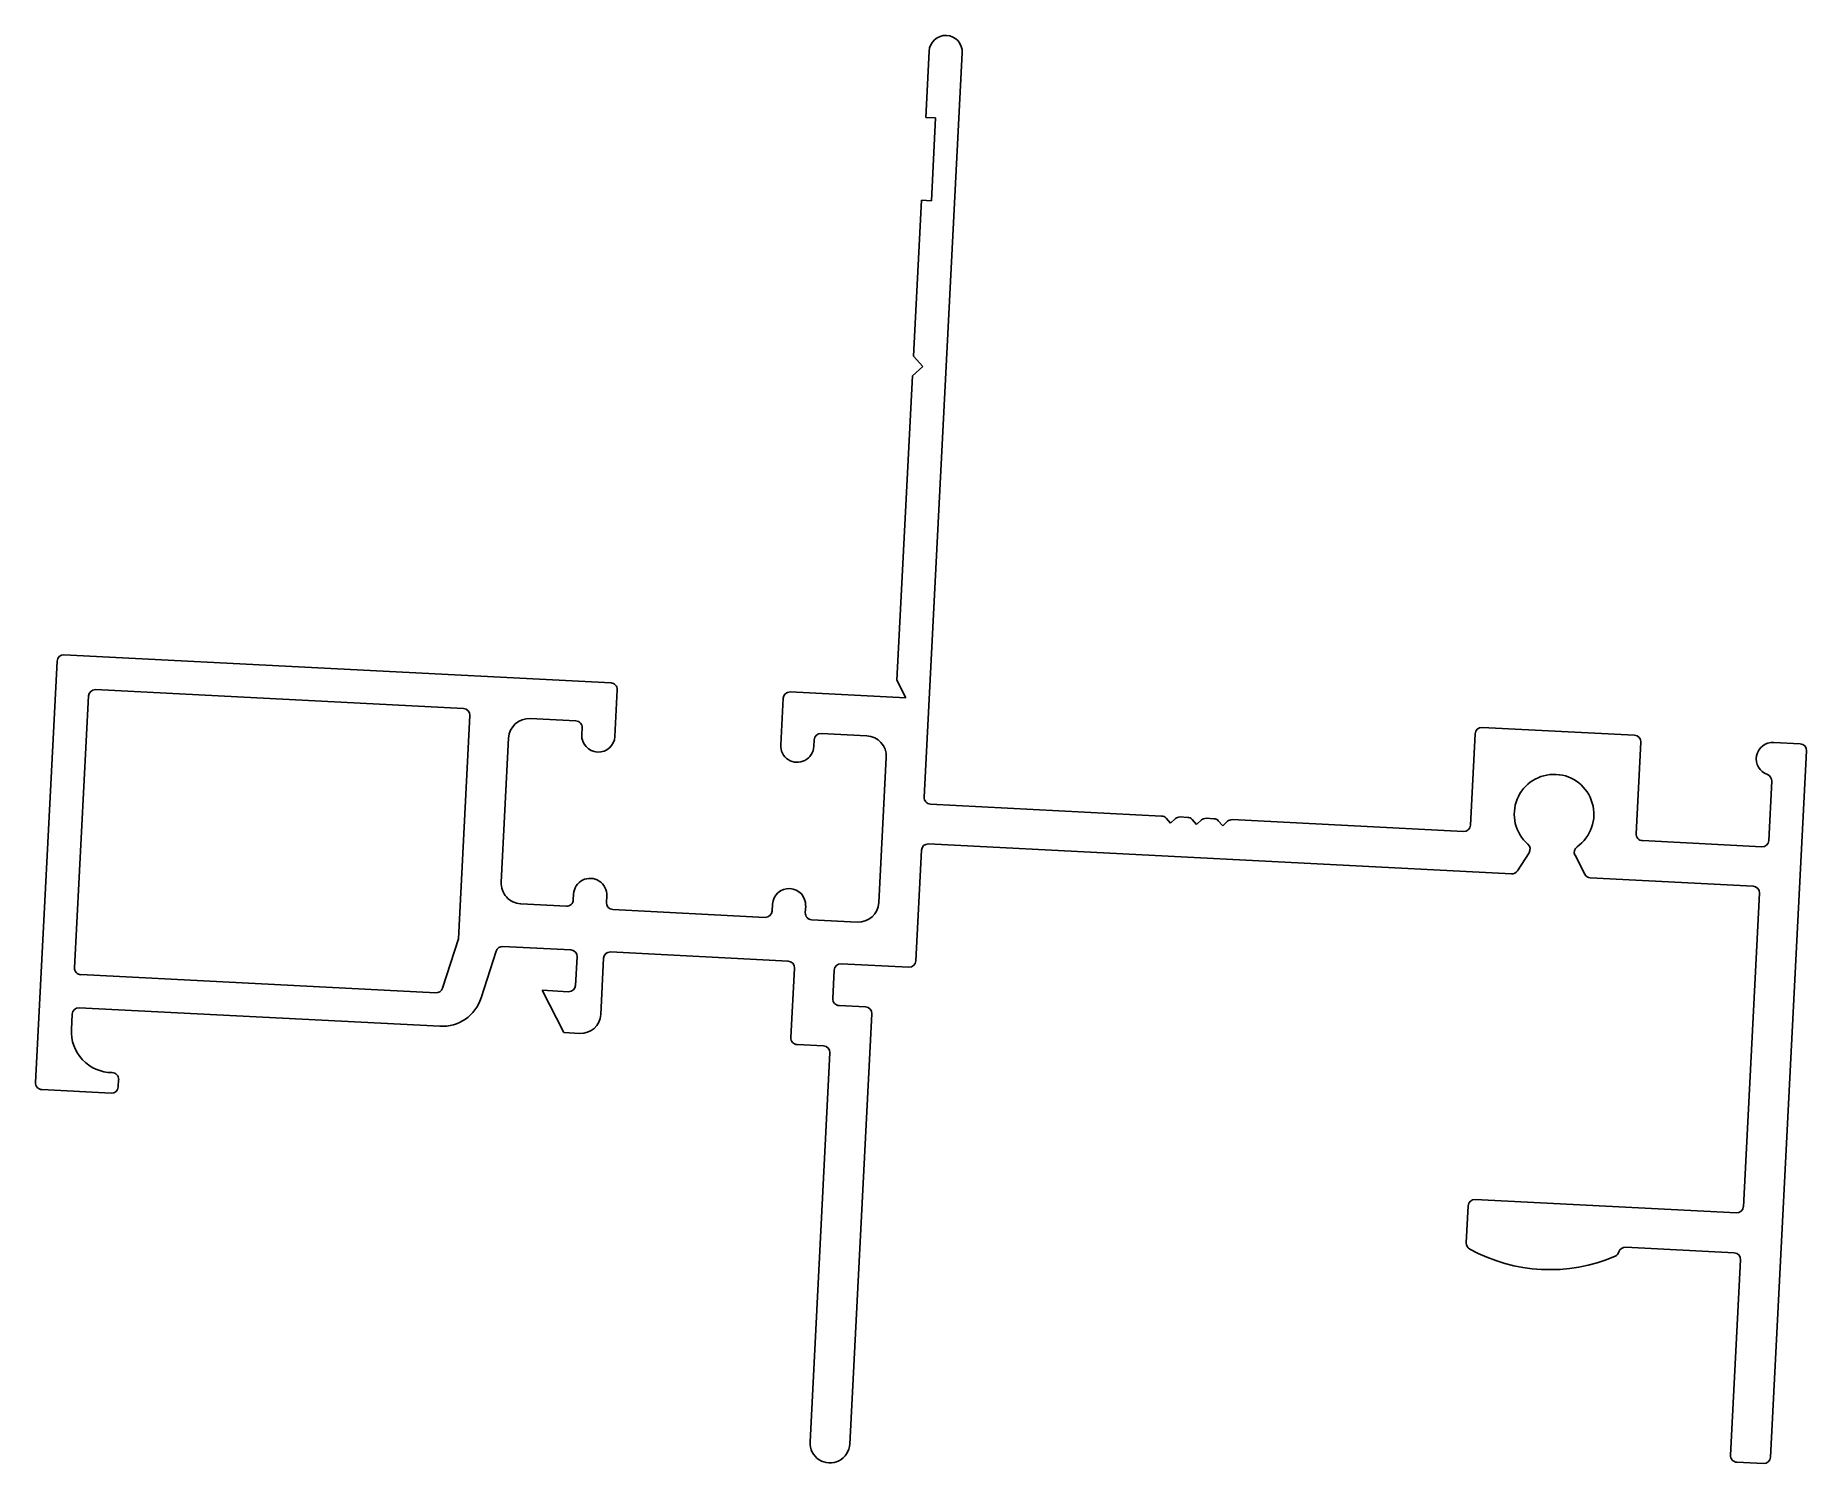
# Model space of a CAD drawing. Extents: x -28.7 to 39.1, y 10.5 to 65.1.
import ezdxf

# ---------------------------------------------------------------- set-up
doc = ezdxf.new("R2010")
doc.units = 0
doc.layers.get('0').update_dxf_attribs({"linetype": 'CONTINUOUS'})

msp = doc.modelspace()

# ---------------------------------------------------------------- linework, layer by layer
for p, q in [((6.805, 64.449), (5.346, 35.963)), ((5.407, 61.978), (5.537, 64.514)), ((5.787, 61.958), (5.407, 61.978)), ((5.625, 58.787), (5.787, 61.958)), ((4.939, 52.846), (5.244, 58.807)), ((5.244, 58.807), (5.625, 58.787)), ((4.9, 52.085), (5.3, 52.446)), ((5.3, 52.446), (4.939, 52.846)), ((4.303, 40.441), (4.9, 52.085)), ((-27.566, 41.413), (-6.635, 40.34)), ((-28.659, 25.039), (-27.832, 41.172)), ((-26.362, 40.079), (-12.278, 39.358)), ((-6.394, 40.074), (-6.485, 38.292)), ((0.214, 39.99), (4.65, 39.762)), ((4.65, 39.762), (4.303, 40.441)), ((-27.162, 29.438), (-26.629, 39.839)), ((-0.143, 37.966), (-0.052, 39.749)), ((-12.037, 39.091), (-12.475, 30.54)), ((-7.981, 38.883), (-9.729, 38.973)), ((26.694, 38.633), (32.528, 38.334)), ((-10.556, 38.227), (-10.838, 32.713)), ((-7.753, 38.357), (-7.74, 38.617)), ((1.138, 38.162), (1.125, 37.908)), ((3.152, 38.313), (1.405, 38.403)), ((26.248, 34.892), (26.427, 38.392)), ((32.769, 38.068), (32.589, 34.567)), ((37.855, 38.061), (38.87, 38.009)), ((3.613, 31.931), (3.898, 37.486)), ((39.11, 37.743), (37.725, 10.702)), ((37.663, 34.307), (37.779, 36.576)), ((5.586, 35.696), (14.432, 35.243)), ((14.605, 35.161), (14.772, 34.975)), ((14.772, 34.975), (14.958, 35.142)), ((15.138, 35.207), (15.431, 35.192)), ((15.603, 35.109), (15.771, 34.924)), ((15.771, 34.924), (15.956, 35.091)), ((16.137, 35.155), (16.429, 35.14)), ((16.602, 35.058), (16.77, 34.873)), ((16.77, 34.873), (16.955, 35.04)), ((17.135, 35.104), (25.981, 34.651)), ((5.242, 33.933), (5.025, 29.697)), ((27.819, 33.031), (5.508, 34.174)), ((32.83, 34.3), (37.396, 34.066)), ((28.492, 33.836), (28.046, 33.147)), ((30.623, 33.014), (30.25, 33.745)), ((37.065, 32.557), (30.836, 32.876)), ((-10.092, 31.886), (-8.344, 31.797)), ((-8.077, 32.037), (-8.066, 32.256)), ((-6.798, 32.191), (-6.811, 31.931)), ((-0.469, 31.606), (-0.456, 31.865)), ((36.691, 20.292), (37.305, 32.291)), ((-6.57, 31.664), (-0.736, 31.365)), ((0.813, 31.804), (0.799, 31.541)), ((1.04, 31.274), (2.786, 31.185)), ((-12.475, 30.54), (-13.087, 28.651)), ((-11.024, 30.075), (-11.604, 28.284)), ((-8.175, 30.119), (-10.769, 30.252)), ((-7.991, 28.761), (-7.935, 29.852)), ((0.141, 29.693), (-6.653, 30.041)), ((-13.341, 28.476), (-26.921, 29.172)), ((-6.92, 29.8), (-7.031, 27.644)), ((0.245, 26.763), (0.382, 29.426)), ((1.904, 29.348), (1.848, 28.257)), ((4.758, 29.456), (2.171, 29.589)), ((-8.445, 26.953), (-9.272, 28.573)), ((-9.272, 28.573), (-8.257, 28.521)), ((-13.183, 27.196), (-26.986, 27.903)), ((2.089, 27.991), (3.103, 27.939)), ((-27.253, 27.663), (-27.283, 27.079)), ((3.344, 27.672), (2.501, 11.209)), ((-7.831, 26.922), (-8.445, 26.953)), ((1.501, 26.444), (0.486, 26.496)), ((0.979, 11.287), (1.741, 26.177)), ((-25.474, 25.155), (-25.488, 24.876)), ((-25.755, 24.636), (-28.418, 24.772)), ((26.429, 20.564), (36.424, 20.052)), ((26.09, 18.907), (26.163, 20.323)), ((36.346, 18.53), (32.186, 18.743)), ((36.203, 10.78), (36.587, 18.263)), ((37.459, 10.461), (36.444, 10.513))]:
    msp.add_line(p, q)
for centre, radius, start, end in [((6.171, 64.482), 0.635, 357.0675, 177.0675), ((-27.579, 41.159), 0.254, 87.0675, 177.0675), ((-26.375, 39.826), 0.254, 87.0675, 177.0675), ((-6.648, 40.087), 0.254, 357.06676, 87.0675), ((0.202, 39.736), 0.254, 87.0675, 177.0675), ((-12.291, 39.104), 0.254, 357.0675, 87.0675), ((-9.769, 38.187), 0.787, 87.0675, 177.0675), ((-7.994, 38.63), 0.254, 357.06694, 87.0675), ((26.681, 38.379), 0.254, 87.0675, 177.0675), ((-7.119, 38.324), 0.635, 177.06694, 357.06676), ((0.491, 37.934), 0.635, 177.12125, 357.60766), ((1.392, 38.149), 0.254, 87.0675, 177.0675), ((3.111, 37.527), 0.787, 357.0675, 87.0675), ((32.515, 38.081), 0.254, 357.0675, 87.0675), ((37.823, 37.427), 0.635, 87.0675, 250.46599), ((38.857, 37.756), 0.254, 357.0675, 87.0675), ((29.449, 35.313), 1.524, 305.28073, 228.82828), ((37.525, 36.589), 0.254, 357.06704, 70.46585), ((5.599, 35.95), 0.254, 177.0675, 267.0675), ((14.419, 34.993), 0.25, 42.0675, 87.0675), ((15.125, 34.957), 0.25, 87.0675, 132.0675), ((15.418, 34.942), 0.25, 42.0675, 87.0675), ((16.124, 34.906), 0.25, 87.0675, 132.0675), ((16.416, 34.891), 0.25, 42.0675, 87.0675), ((17.123, 34.855), 0.25, 87.0675, 132.0675), ((25.994, 34.905), 0.254, 267.0675, 357.0675), ((32.843, 34.554), 0.254, 177.0675, 267.0675), ((5.495, 33.92), 0.254, 87.0675, 177.0675), ((28.279, 33.974), 0.254, 327.2428, 49.01065), ((30.475, 33.861), 0.254, 125.28074, 207.24288), ((37.409, 34.32), 0.254, 267.0675, 357.0675), ((-10.052, 32.673), 0.787, 177.0675, 267.0675), ((-7.432, 32.223), 0.635, 357.06806, 177.06816), ((27.832, 33.285), 0.254, 267.0675, 327.2428), ((30.849, 33.13), 0.254, 207.24277, 267.0675), ((37.052, 32.304), 0.254, 357.0675, 87.0675), ((-8.331, 32.05), 0.254, 267.0675, 357.06816), ((-6.557, 31.918), 0.254, 177.06806, 267.0675), ((0.178, 31.834), 0.635, 357.34758, 177.12125), ((2.827, 31.971), 0.787, 267.0675, 357.0675), ((-0.723, 31.619), 0.254, 267.0675, 357.0675), ((1.053, 31.528), 0.254, 177.06301, 267.0675), ((-10.782, 29.998), 0.254, 87.0675, 162.29617), ((-8.188, 29.865), 0.254, 357.0675, 87.0675), ((-6.666, 29.787), 0.254, 87.0675, 177.0675), ((-26.908, 29.425), 0.254, 177.0675, 267.0675), ((0.128, 29.439), 0.254, 357.0675, 87.0675), ((2.158, 29.335), 0.254, 87.0675, 177.0675), ((4.771, 29.71), 0.254, 267.0675, 357.0675), ((-13.328, 28.73), 0.254, 267.0675, 342.06751), ((-8.244, 28.774), 0.254, 267.0675, 357.0675), ((-26.999, 27.65), 0.254, 87.0675, 177.0675), ((-13.102, 28.769), 1.575, 267.0675, 342.06743), ((2.102, 28.244), 0.254, 177.0675, 267.0675), ((3.09, 27.685), 0.254, 357.0675, 87.0675), ((-7.792, 27.683), 0.762, 267.0675, 357.0675), ((-25.71, 26.997), 1.575, 177.00971, 269.45588), ((0.499, 26.75), 0.254, 177.0675, 267.0675), ((1.488, 26.19), 0.254, 357.0675, 87.0675), ((-25.727, 25.168), 0.254, 357.0675, 89.45344), ((-28.405, 25.026), 0.254, 177.0675, 267.0675), ((-25.742, 24.889), 0.254, 267.0675, 357.0675), ((26.416, 20.31), 0.254, 87.0675, 177.0675), ((36.437, 20.305), 0.254, 267.0675, 357.0675), ((26.344, 18.894), 0.254, 177.0675, 241.34684), ((29.288, 24.232), 6.35, 241.13198, 293.13406), ((31.684, 18.627), 0.254, 292.89692, 344.36885), ((32.173, 18.489), 0.254, 87.0675, 164.17239), ((36.333, 18.276), 0.254, 357.0675, 87.0675), ((1.74, 11.248), 0.762, 177.0675, 357.0675), ((36.457, 10.767), 0.254, 177.0675, 267.0675), ((37.472, 10.715), 0.254, 267.0675, 357.0675)]:
    msp.add_arc(centre, radius, start, end)

doc.saveas('drawing.dxf')
